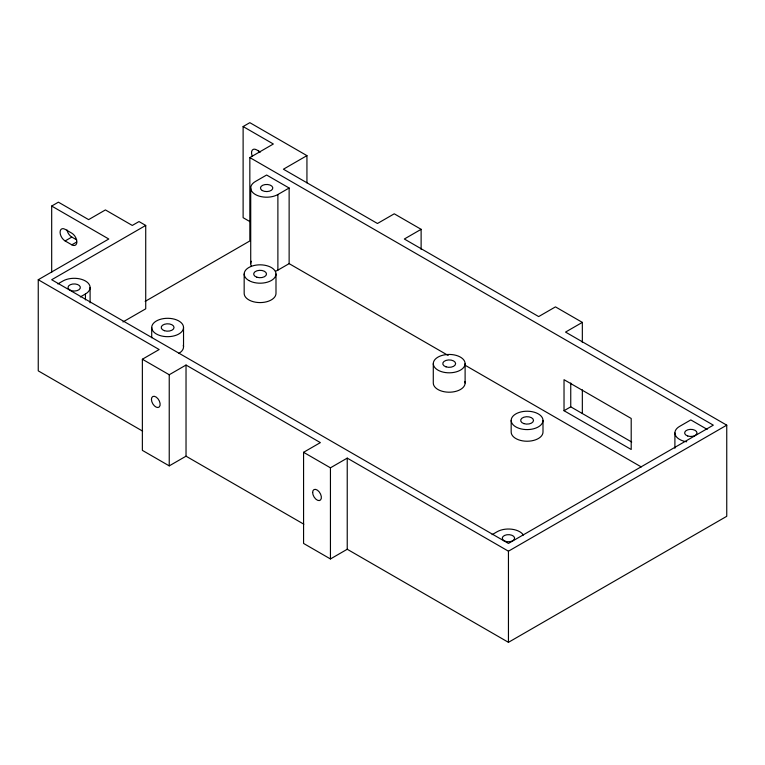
<?xml version="1.0" encoding="UTF-8"?>
<svg xmlns="http://www.w3.org/2000/svg" width="765" height="765" viewBox="0 0 765 765"><rect width="100%" height="100%" fill="white"/><g stroke="black" fill="none" stroke-linecap="round" stroke-linejoin="round"><path stroke-width="1.15" d="M51.685 272.33L51.685 206.043L58.398 202.17L88.625 219.622L105.417 209.926L132.288 225.436L139.01 221.563L145.723 225.436L145.723 308.821L122.955 321.96M250.174 221.754L243.117 217.681L243.117 126.55L249.839 122.668L306.937 155.63L306.937 182.854M65.121 240.946L71.834 244.829A7.124 4.112 60 0 0 76.873 241.922A7.124 4.112 60 0 0 71.834 233.191L65.121 229.318A7.124 4.112 60 0 0 60.081 232.225A7.124 4.112 60 0 0 65.121 240.946L71.834 237.073L76.634 239.847M71.834 244.829L76.634 242.056M142.625 431.125L38.25 370.862L38.25 279.732L108.783 239.015L51.685 206.043M145.159 301.381L249.839 240.956L249.839 157.571L273.344 144.002L243.117 126.55M145.723 225.436L51.685 279.732L508.448 543.437L713.315 425.158L249.839 157.571M57.824 283.939L62.931 280.994A15.912 9.19 0 0 1 85.441 280.994A15.912 9.19 0 0 1 85.441 293.98L85.441 299.89M306.937 155.63L283.423 169.208L377.461 223.495L394.252 213.808L421.123 229.318L421.123 249.438M80.325 296.935L85.441 293.98M289.132 188.018L266.631 175.022L255.376 181.515A15.912 9.19 0 0 0 255.376 194.511A15.912 9.19 0 0 0 277.886 194.511L289.132 188.018L289.132 263.638L448.156 355.448M275.467 271.279A15.912 9.19 0 0 0 277.886 270.131L289.132 263.638M303.829 524.197L186.029 456.189L169.237 465.875L142.367 450.365L142.367 359.234L159.158 349.538L38.25 279.732M142.367 359.234L169.237 374.745L186.029 365.048L320.363 442.61L303.571 452.306L303.571 543.437L330.442 558.957L347.233 549.26L508.448 642.332L726.75 516.298L726.75 425.158L565.536 332.087L582.337 322.39L582.337 342.51M421.123 229.318L404.331 239.015L538.675 316.576L555.466 306.88L582.337 322.39M303.571 452.306L330.442 467.817L347.233 458.12L508.448 551.192L726.75 425.158M564.025 410.709L631.202 449.495L631.202 418.465L564.025 379.689L564.025 410.709L570.747 406.837L631.718 442.036M492.077 534.659L497.193 531.704A15.912 9.19 0 0 1 523.394 535.06M260.396 152.034L256.552 149.816A7.124 4.112 60 0 0 252.192 156.022M707.176 429.375L690.814 419.918L679.559 426.421A15.912 9.19 0 0 0 686.693 441.788M464.671 364.982L641.252 466.927M674.902 432.914L674.902 448.271M582.337 389.854L582.337 413.521M570.747 382.969L570.747 406.837M542.997 420.406A15.912 9.19 0 0 1 519.129 428.362A15.912 9.19 0 0 1 519.129 412.45A15.912 9.19 0 0 1 542.997 420.406L542.997 432.043A15.912 9.19 0 0 1 527.085 441.233A15.912 9.19 0 0 1 511.173 432.043L511.173 420.406M508.448 551.192L508.448 642.332M465.11 363.633A15.912 9.19 0 0 1 441.242 371.589A15.912 9.19 0 0 1 441.242 355.677A15.912 9.19 0 0 1 465.11 363.633L465.11 383.016M433.286 363.633L433.286 383.016A15.912 9.19 0 0 0 450.585 392.168A15.912 9.19 0 0 0 464.871 381.419M347.233 458.12L347.233 549.26M330.442 467.817L330.442 558.957M277.886 194.511L277.886 270.131M275.993 274.013L275.993 293.406A15.912 9.19 0 0 1 260.081 302.586A15.912 9.19 0 0 1 244.169 293.406L244.169 274.013M250.719 188.018L250.719 263.638M186.029 365.048L186.029 456.189M183.533 327.487A15.912 9.19 0 0 1 159.665 335.443A15.912 9.19 0 0 1 159.665 319.531A15.912 9.19 0 0 1 183.533 327.487L183.533 346.88M169.237 374.745L169.237 465.875M151.709 327.487L151.709 337.748M90.098 287.487L90.098 302.844M258.905 152.149A7.124 4.112 60 0 1 258.407 150.447M71.834 237.073A7.124 4.112 60 0 1 66.966 229.949M251.264 266.019A15.912 9.19 0 0 1 251.264 261.257M183.294 345.283A15.912 9.19 0 0 1 178.876 353.373M687.725 436.002A6.177 3.567 0 0 0 696.991 432.914A6.177 3.567 0 0 0 687.725 429.825A6.177 3.567 0 0 0 687.725 436.002M312.646 492.44A6.177 3.567 60 0 0 319.196 500.587A6.177 3.567 60 0 0 319.196 491.857A6.177 3.567 60 0 0 312.646 492.44M151.432 399.368A6.177 3.567 60 0 0 157.982 407.516A6.177 3.567 60 0 0 157.982 398.785A6.177 3.567 60 0 0 151.432 399.368M69.816 290.012A6.177 3.567 0 0 0 80.153 288.405A6.177 3.567 0 0 0 72.589 284.045A6.177 3.567 0 0 0 69.816 290.012M262.261 190.533A6.177 3.567 0 0 0 272.598 188.936A6.177 3.567 0 0 0 265.034 184.575A6.177 3.567 0 0 0 262.261 190.533M248.826 280.506A15.912 9.19 0 0 0 275.448 276.385A15.912 9.19 0 0 0 255.959 265.139A15.912 9.19 0 0 0 248.826 280.506M256.877 277.217A6.416 3.701 0 0 0 266.497 274.013A6.416 3.701 0 0 0 256.877 270.81A6.416 3.701 0 0 0 256.877 277.217M445.995 366.837A6.416 3.701 0 0 0 455.615 363.633A6.416 3.701 0 0 0 445.995 360.42A6.416 3.701 0 0 0 445.995 366.837M523.882 423.619A6.416 3.701 0 0 0 533.501 420.406A6.416 3.701 0 0 0 523.882 417.202A6.416 3.701 0 0 0 523.882 423.619M504.078 540.721A6.177 3.567 0 0 0 514.405 539.124A6.177 3.567 0 0 0 506.851 534.764A6.177 3.567 0 0 0 504.078 540.721M164.418 330.69A6.416 3.701 0 0 0 174.037 327.487A6.416 3.701 0 0 0 164.418 324.284A6.416 3.701 0 0 0 164.418 330.69"/></g></svg>
